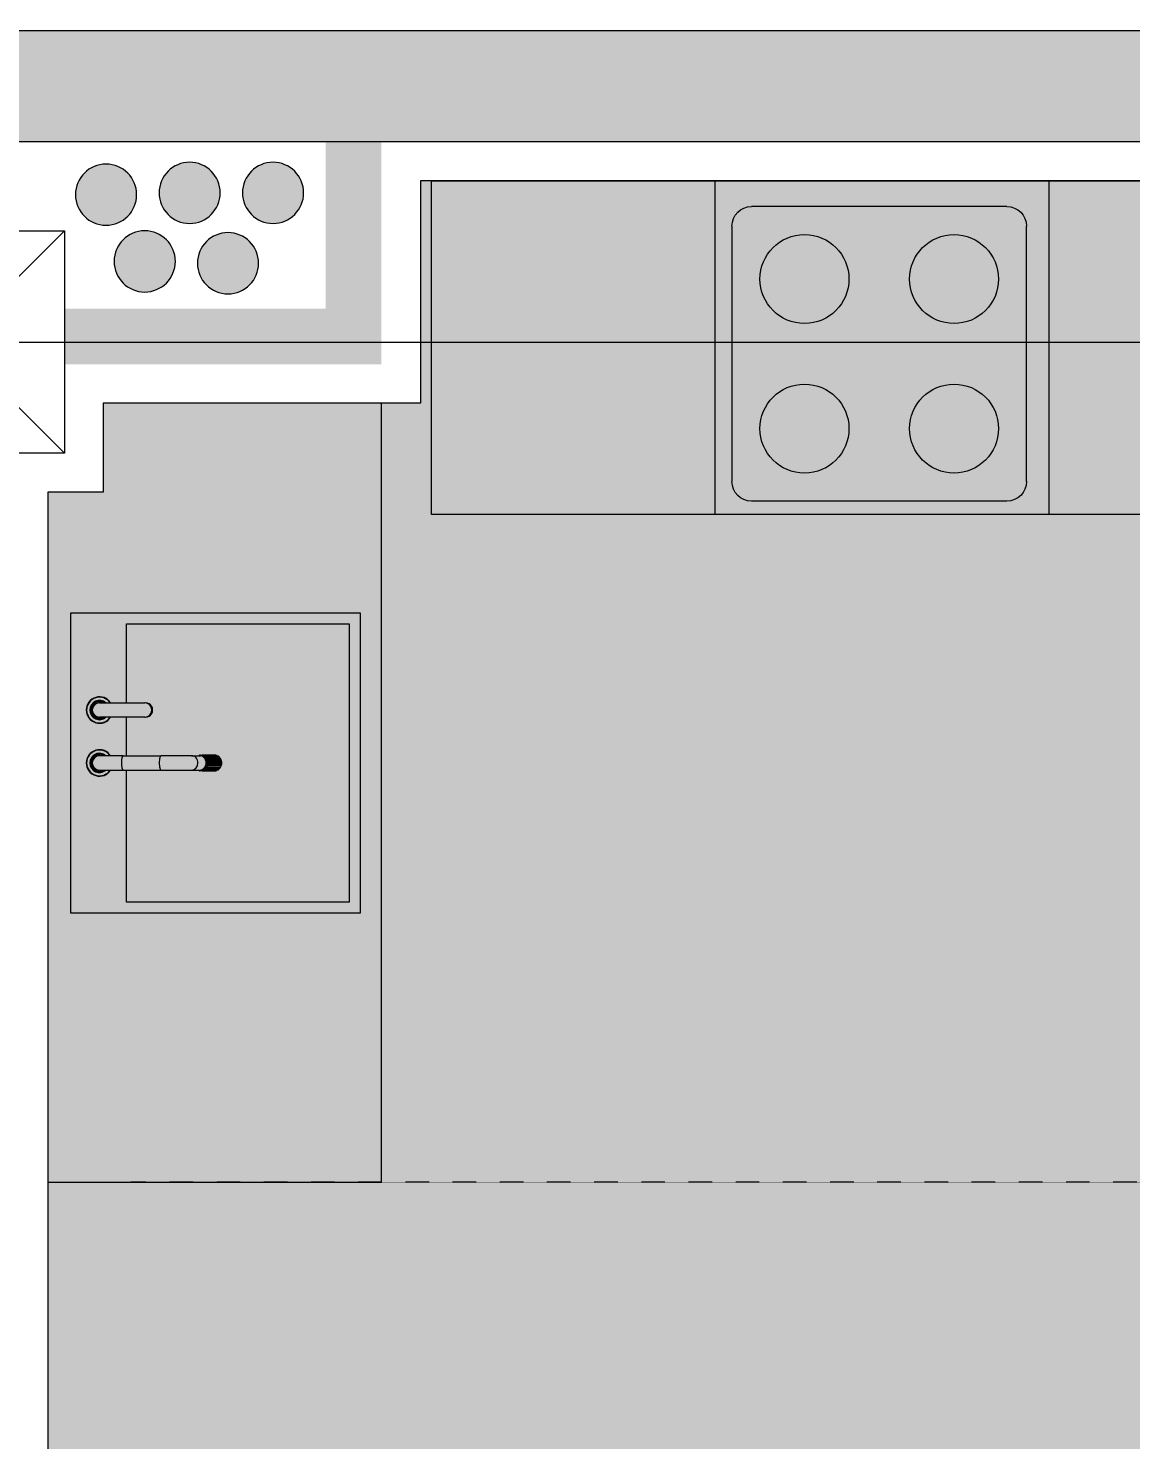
# Model space of a CAD drawing. Header units: millimetres. Extents: x 475206255 to 476720147, y 4620882299 to 4621447368.
# Drawn here: x 475261059 to 475263042, y 4621149833 to 4621152370 of the extents above; entities that cross this region are included whole.
import ezdxf

# ---------------------------------------------------------------- set-up
doc = ezdxf.new("R2010")
doc.units = ezdxf.units.MM
doc.header["$MEASUREMENT"] = 0
doc.linetypes.add('ACAD_ISO02W100', pattern=[7.5, 6, -1.5])
doc.linetypes.add('dash fine 0_25', pattern=[0.5952, 0.2976, -0.2976])
for name, color, linetype, lineweight in [('2D Drafting - General_Pen_No__1_Pen_No__7', 7, 'Continuous', 0), ('2D Drafting - General_Pen_No__250_Pen_No__7_Pen_No__7', 7, 'Continuous', 0), ('G-Anno-Nplt_Pen_No__151', 151, 'Continuous', 0), ('G-Anno-Nplt_Pen_No__4', 7, 'Continuous', 0), ('New_--------AVEJI_MODZRAVI_Pen_No__7', 7, 'Continuous', 0), ('New_--------AVEJI_UDZRAVI_Pen_No__7', 7, 'Continuous', 0), ('shaxtebi da milebi_Pen_No__1_Pen_No__1_Pen_No__1', 1, 'Continuous', 0), ('shaxtebi da milebi_Pen_No__5_Pen_No__5_Pen_No__5', 5, 'Continuous', 0), ('zoma_Pen_No__142', 142, 'Continuous', 0), ('zoma_Pen_No__5_Pen_No__5', 5, 'Continuous', 0)]:
    doc.layers.add(name, color=color, linetype=linetype, lineweight=lineweight)
doc.layers.add('New_--aveji_Pen_No__251', color=7, linetype='Continuous', lineweight=0, true_color=0x656565)
doc.layers.add('shaxtebi da milebi_Pen_No__5_Pen_No__5_Pen_No__252', color=7, linetype='Continuous', lineweight=0, true_color=0x666666)
doc.layers.add('zoma', color=7, linetype='Continuous')
doc.styles.add('GENERATED_STYLE_2', font='arial.ttf')
doc.dimstyles.new('GENERATED_STYLE__3', dxfattribs={"dimtxt": 200, "dimasz": 64.421331, "dimexe": 0.18, "dimexo": 3, "dimgap": 0, "dimtad": 1, "dimtih": 1, "dimtoh": 1, "dimlfac": 0.001, "dimzin": 0, "dimdsep": 46, "dimtxsty": 'GENERATED_STYLE_2', "dimblk": 'ARROWHEAD_2', "dimblk1": 'ARROWHEAD_2', "dimblk2": 'ARROWHEAD_2', "dimcen": 0.09, "dimclrd": 142, "dimclre": 142, "dimclrt": 142, "dimadec": 0, "dimazin": 0, "dimtfac": 1, "dimtdec": 4, "dimtmove": 0, "dimatfit": 3, "dimfxl": 1, "dimtolj": 1, "dimtzin": 0, "dimarcsym": 0})
doc.dimstyles.new('GENERATED_STYLE__9', dxfattribs={"dimtxt": 200, "dimasz": 64.421331, "dimexe": 0.18, "dimexo": 3, "dimgap": 0, "dimtad": 1, "dimlfac": 0.001, "dimzin": 0, "dimdsep": 46, "dimtxsty": 'GENERATED_STYLE_2', "dimblk": 'ARROWHEAD_2', "dimblk1": 'ARROWHEAD_2', "dimblk2": 'ARROWHEAD_2', "dimcen": 0.09, "dimclrd": 142, "dimclre": 142, "dimclrt": 142, "dimadec": 0, "dimazin": 0, "dimtfac": 1, "dimtdec": 4, "dimtmove": 0, "dimatfit": 3, "dimfxl": 1, "dimtolj": 1, "dimtzin": 0, "dimarcsym": 0})

# ---------------------------------------------------------------- blocks, each defined once
blk = doc.blocks.new('*D165', base_point=(475826095.8, 4621095193.2))
at = {"layer": 'zoma_Pen_No__142', "color": 142, "linetype": 'Continuous', "lineweight": 0, "transparency": 16777216}
for p, q in [((475299133.3, 4621159406.2), (475299133.3, 4621159447.6)), ((475299175.7, 4621159381.7), (475299091, 4621159430.6)), ((475299196.9, 4621159406.2), (475299069.8, 4621159406.2)), ((475299133.3, 4621144206.2), (475299133.3, 4621159406.2)), ((475299091, 4621144230.6), (475299175.7, 4621144181.7)), ((475299196.9, 4621144206.2), (475299069.8, 4621144206.2)), ((475299133.3, 4621144164.7), (475299133.3, 4621144206.2))]:
    blk.add_line(p, q, dxfattribs=at)
at = {"layer": 'zoma_Pen_No__142', "color": 142, "lineweight": 0, "transparency": 16777216, "insert": (475299093.3, 4621151463), "char_height": 200, "attachment_point": 7, "rotation": 90, "style": 'GENERATED_STYLE_2'}
blk.add_mtext('\\A1;{\\pql;\\fArial|b0|i0|c204|p0;\\W1.000000;15.20}', dxfattribs=at)
blk = doc.blocks.new('ARROWHEAD_2')
at = {"color": 0, "linetype": 'Continuous', "lineweight": 0}
for p, q in [((-0.378, -0.655), (0.378, 0.655)), ((0, 0), (-1, 0))]:
    blk.add_line(p, q, dxfattribs=at)
blk = doc.blocks.new('*D169', base_point=(475826095.8, 4621095193.2))
at = {"layer": 'zoma_Pen_No__142', "color": 142, "linetype": 'Continuous', "lineweight": 0, "transparency": 16777216}
for p, q in [((475298301.8, 4621151630.6), (475298386.6, 4621151581.7)), ((475298407.8, 4621151606.2), (475298280.6, 4621151606.2)), ((475298344.2, 4621149006.2), (475298344.2, 4621151606.2)), ((475298301.8, 4621149030.6), (475298386.6, 4621148981.7)), ((475298407.8, 4621149006.2), (475298280.6, 4621149006.2))]:
    blk.add_line(p, q, dxfattribs=at)
at = {"layer": 'zoma_Pen_No__142', "color": 142, "lineweight": 0, "transparency": 16777216, "char_height": 200, "attachment_point": 7, "rotation": 90, "style": 'GENERATED_STYLE_2'}
for s, insert in [('\\A1;{\\pql;\\fArial|b0|i0|c204|p0;\\W1.000000;0.40}', (475298304.2, 4621151047.8)), ('\\A1;{\\pql;\\fArial|b0|i0|c204|p0;\\W1.000000;2.60}', (475298304.2, 4621150039.2))]:
    blk.add_mtext(s, dxfattribs=dict(at, insert=insert))
blk = doc.blocks.new('*D170', base_point=(475826095.8, 4621095193.2))
at = {"layer": 'zoma_Pen_No__142', "color": 142, "linetype": 'Continuous', "lineweight": 0, "transparency": 16777216}
for p, q in [((475298301.8, 4621152030.6), (475298386.6, 4621151981.7)), ((475298407.8, 4621152006.2), (475298280.6, 4621152006.2)), ((475298344.2, 4621151606.2), (475298344.2, 4621152006.2)), ((475298301.8, 4621151630.6), (475298386.6, 4621151581.7)), ((475298407.8, 4621151606.2), (475298280.6, 4621151606.2))]:
    blk.add_line(p, q, dxfattribs=at)
blk = doc.blocks.new('*D171', base_point=(475826095.8, 4621095193.2))
at = {"layer": 'zoma_Pen_No__142', "color": 142, "linetype": 'Continuous', "lineweight": 0, "transparency": 16777216}
for p, q in [((475298301.8, 4621152630.6), (475298386.6, 4621152581.7)), ((475298407.8, 4621152606.2), (475298280.6, 4621152606.2)), ((475298344.2, 4621152006.2), (475298344.2, 4621152606.2)), ((475298301.8, 4621152030.6), (475298386.6, 4621151981.7)), ((475298407.8, 4621152006.2), (475298280.6, 4621152006.2))]:
    blk.add_line(p, q, dxfattribs=at)
at = {"layer": 'zoma_Pen_No__142', "color": 142, "lineweight": 0, "transparency": 16777216, "insert": (475298304.2, 4621152039.2), "char_height": 200, "attachment_point": 7, "rotation": 90, "style": 'GENERATED_STYLE_2'}
blk.add_mtext('\\A1;{\\pql;\\fArial|b0|i0|c204|p0;\\W1.000000;0.60}', dxfattribs=at)
blk = doc.blocks.new('*D1341', base_point=(475826095.8, 4621095193.2))
at = {"layer": 'zoma_Pen_No__142', "color": 142, "linetype": 'Continuous', "lineweight": 0, "transparency": 16777216}
for p, q in [((475260719.4, 4621160358.8), (475260719.4, 4621160486)), ((475261119.4, 4621160358.8), (475261119.4, 4621160486)), ((475260743.9, 4621160464.8), (475260695, 4621160380)), ((475261143.9, 4621160464.8), (475261095, 4621160380)), ((475260719.4, 4621160422.4), (475261119.4, 4621160422.4))]:
    blk.add_line(p, q, dxfattribs=at)
blk = doc.blocks.new('*D1342', base_point=(475826095.8, 4621095193.2))
at = {"layer": 'zoma_Pen_No__142', "color": 142, "linetype": 'Continuous', "lineweight": 0, "transparency": 16777216}
for p, q in [((475261119.4, 4621160358.8), (475261119.4, 4621160486)), ((475267619.4, 4621160358.8), (475267619.4, 4621160486)), ((475261143.9, 4621160464.8), (475261095, 4621160380)), ((475267643.9, 4621160464.8), (475267595, 4621160380)), ((475261119.4, 4621160422.4), (475267619.4, 4621160422.4))]:
    blk.add_line(p, q, dxfattribs=at)
at = {"layer": 'zoma_Pen_No__142', "color": 142, "lineweight": 0, "transparency": 16777216, "char_height": 200, "attachment_point": 7, "style": 'GENERATED_STYLE_2'}
for s, insert in [('\\A1;{\\pql;\\fArial|b0|i0|c204|p0;\\W1.000000;6.50}', (475264102.5, 4621160462.4)), ('\\A1;{\\pql;\\fArial|b0|i0|c204|p0;\\W1.000000;0.40}', (475267061.1, 4621160462.4))]:
    blk.add_mtext(s, dxfattribs=dict(at, insert=insert))
blk = doc.blocks.new('*D1400', base_point=(475826095.8, 4621095193.2))
at = {"layer": 'zoma_Pen_No__142', "color": 142, "linetype": 'Continuous', "lineweight": 0, "transparency": 16777216}
for p, q in [((475260719.4, 4621209735.5), (475260719.4, 4621209862.6)), ((475261119.4, 4621209735.5), (475261119.4, 4621209862.6)), ((475260743.9, 4621209841.4), (475260695, 4621209756.6)), ((475261143.9, 4621209841.4), (475261095, 4621209756.6)), ((475260719.4, 4621209799), (475261119.4, 4621209799))]:
    blk.add_line(p, q, dxfattribs=at)
blk = doc.blocks.new('*D1401', base_point=(475826095.8, 4621095193.2))
at = {"layer": 'zoma_Pen_No__142', "color": 142, "linetype": 'Continuous', "lineweight": 0, "transparency": 16777216}
for p, q in [((475261119.4, 4621209735.5), (475261119.4, 4621209862.6)), ((475267619.4, 4621209735.5), (475267619.4, 4621209862.6)), ((475261143.9, 4621209841.4), (475261095, 4621209756.6)), ((475267643.9, 4621209841.4), (475267595, 4621209756.6)), ((475261119.4, 4621209799), (475267619.4, 4621209799))]:
    blk.add_line(p, q, dxfattribs=at)
at = {"layer": 'zoma_Pen_No__142', "color": 142, "lineweight": 0, "transparency": 16777216, "char_height": 200, "attachment_point": 7, "style": 'GENERATED_STYLE_2'}
for s, insert in [('\\A1;{\\pql;\\fArial|b0|i0|c204|p0;\\W1.000000;6.50}', (475264102.5, 4621209839)), ('\\A1;{\\pql;\\fArial|b0|i0|c204|p0;\\W1.000000;0.40}', (475267061.1, 4621209839))]:
    blk.add_mtext(s, dxfattribs=dict(at, insert=insert))
blk = doc.blocks.new('*D1424', base_point=(475826095.8, 4621095193.2))
at = {"layer": 'zoma_Pen_No__142', "color": 142, "linetype": 'Continuous', "lineweight": 0, "transparency": 16777216}
for p, q in [((475260719.4, 4621191190.5), (475260719.4, 4621191317.7)), ((475261119.4, 4621191190.5), (475261119.4, 4621191317.7)), ((475260743.9, 4621191296.5), (475260695, 4621191211.7)), ((475261143.9, 4621191296.5), (475261095, 4621191211.7)), ((475260719.4, 4621191254.1), (475261119.4, 4621191254.1))]:
    blk.add_line(p, q, dxfattribs=at)
blk = doc.blocks.new('*D1425', base_point=(475826095.8, 4621095193.2))
at = {"layer": 'zoma_Pen_No__142', "color": 142, "linetype": 'Continuous', "lineweight": 0, "transparency": 16777216}
for p, q in [((475261119.4, 4621191190.5), (475261119.4, 4621191317.7)), ((475267619.4, 4621191190.5), (475267619.4, 4621191317.7)), ((475261143.9, 4621191296.5), (475261095, 4621191211.7)), ((475267643.9, 4621191296.5), (475267595, 4621191211.7)), ((475261119.4, 4621191254.1), (475267619.4, 4621191254.1))]:
    blk.add_line(p, q, dxfattribs=at)
at = {"layer": 'zoma_Pen_No__142', "color": 142, "lineweight": 0, "transparency": 16777216, "char_height": 200, "attachment_point": 7, "style": 'GENERATED_STYLE_2'}
for s, insert in [('\\A1;{\\pql;\\fArial|b0|i0|c204|p0;\\W1.000000;6.50}', (475264102.5, 4621191294.1)), ('\\A1;{\\pql;\\fArial|b0|i0|c204|p0;\\W1.000000;0.40}', (475267061.1, 4621191294.1))]:
    blk.add_mtext(s, dxfattribs=dict(at, insert=insert))
blk = doc.blocks.new('*D1458', base_point=(475826095.8, 4621095193.2))
at = {"layer": 'zoma_Pen_No__142', "color": 142, "linetype": 'Continuous', "lineweight": 0, "transparency": 16777216}
for p, q in [((475260719.4, 4621258925.2), (475260719.4, 4621259052.4)), ((475261119.4, 4621258925.2), (475261119.4, 4621259052.4)), ((475260743.9, 4621259031.2), (475260695, 4621258946.4)), ((475261143.9, 4621259031.2), (475261095, 4621258946.4)), ((475260719.4, 4621258988.8), (475261119.4, 4621258988.8))]:
    blk.add_line(p, q, dxfattribs=at)
blk = doc.blocks.new('*D1459', base_point=(475826095.8, 4621095193.2))
at = {"layer": 'zoma_Pen_No__142', "color": 142, "linetype": 'Continuous', "lineweight": 0, "transparency": 16777216}
for p, q in [((475261119.4, 4621258925.2), (475261119.4, 4621259052.4)), ((475267619.4, 4621258925.2), (475267619.4, 4621259052.4)), ((475261143.9, 4621259031.2), (475261095, 4621258946.4)), ((475267643.9, 4621259031.2), (475267595, 4621258946.4)), ((475261119.4, 4621258988.8), (475267619.4, 4621258988.8))]:
    blk.add_line(p, q, dxfattribs=at)
at = {"layer": 'zoma_Pen_No__142', "color": 142, "lineweight": 0, "transparency": 16777216, "char_height": 200, "attachment_point": 7, "style": 'GENERATED_STYLE_2'}
for s, insert in [('\\A1;{\\pql;\\fArial|b0|i0|c204|p0;\\W1.000000;6.50}', (475264102.5, 4621259028.8)), ('\\A1;{\\pql;\\fArial|b0|i0|c204|p0;\\W1.000000;0.40}', (475267061.1, 4621259028.8))]:
    blk.add_mtext(s, dxfattribs=dict(at, insert=insert))
blk = doc.blocks.new('*D1482', base_point=(475826095.8, 4621095193.2))
at = {"layer": 'zoma_Pen_No__142', "color": 142, "linetype": 'Continuous', "lineweight": 0, "transparency": 16777216}
for p, q in [((475260719.4, 4621240380.3), (475260719.4, 4621240507.4)), ((475261119.4, 4621240380.3), (475261119.4, 4621240507.4)), ((475260743.9, 4621240486.2), (475260695, 4621240401.5)), ((475261143.9, 4621240486.2), (475261095, 4621240401.5)), ((475260719.4, 4621240443.8), (475261119.4, 4621240443.8))]:
    blk.add_line(p, q, dxfattribs=at)
blk = doc.blocks.new('*D1483', base_point=(475826095.8, 4621095193.2))
at = {"layer": 'zoma_Pen_No__142', "color": 142, "linetype": 'Continuous', "lineweight": 0, "transparency": 16777216}
for p, q in [((475261119.4, 4621240380.3), (475261119.4, 4621240507.4)), ((475267619.4, 4621240380.3), (475267619.4, 4621240507.4)), ((475261143.9, 4621240486.2), (475261095, 4621240401.5)), ((475267643.9, 4621240486.2), (475267595, 4621240401.5)), ((475261119.4, 4621240443.8), (475267619.4, 4621240443.8))]:
    blk.add_line(p, q, dxfattribs=at)
at = {"layer": 'zoma_Pen_No__142', "color": 142, "lineweight": 0, "transparency": 16777216, "char_height": 200, "attachment_point": 7, "style": 'GENERATED_STYLE_2'}
for s, insert in [('\\A1;{\\pql;\\fArial|b0|i0|c204|p0;\\W1.000000;6.50}', (475264102.5, 4621240483.8)), ('\\A1;{\\pql;\\fArial|b0|i0|c204|p0;\\W1.000000;0.40}', (475267061.1, 4621240483.8))]:
    blk.add_mtext(s, dxfattribs=dict(at, insert=insert))

msp = doc.modelspace()

# ---------------------------------------------------------------- hatches: boundary and pattern name
at = {"layer": '2D Drafting - General_Pen_No__250_Pen_No__7_Pen_No__7', "linetype": 'Continuous', "lineweight": 0}
for points in [[(475260924.343, 4621152166.092), (475260924.343, 4621152366.092), (475265824.343, 4621152366.092), (475265824.343, 4621152166.092)], [(475261594.343, 4621152166.092), (475261694.531, 4621152166.092), (475261694.531, 4621151766.092), (475261124.343, 4621151766.092), (475261124.343, 4621151866.092), (475261594.343, 4621151866.092)]]:
    msp.add_hatch(color=7, dxfattribs=at).paths.add_polyline_path(points)
at = {"layer": 'G-Anno-Nplt_Pen_No__151', "linetype": 'Continuous', "lineweight": 0, "true_color": 0x1f2f3f}
msp.add_hatch(color=169, dxfattribs=at).paths.add_polyline_path([(475261094.343, 4621151536.167), (475261094.343, 4621145276.174), (475264794.761, 4621145276.174), (475264794.761, 4621144476.174), (475267554.343, 4621144476.174), (475267554.343, 4621144661.541), (475268094.343, 4621144661.541), (475268094.343, 4621144476.174), (475270254.768, 4621144476.174), (475270254.768, 4621149956.315), (475270324.768, 4621149956.315), (475270324.768, 4621151206.167), (475269734.58, 4621151206.167), (475269734.58, 4621151606.167), (475267624.343, 4621151606.167), (475267554.343, 4621151606.167), (475267554.343, 4621152096.092), (475261764.531, 4621152096.092), (475261764.531, 4621151696.092), (475261194.343, 4621151696.092), (475261194.343, 4621151536.167)])
at = {"layer": 'shaxtebi da milebi_Pen_No__1_Pen_No__1_Pen_No__1', "linetype": 'Continuous', "lineweight": 0}
msp.add_hatch(color=1, dxfattribs=at).paths.add_polyline_path([(475261254.343, 4621152071.092, -1), (475261144.343, 4621152071.092, -1)])
at = {"layer": 'shaxtebi da milebi_Pen_No__5_Pen_No__5_Pen_No__252', "linetype": 'Continuous', "lineweight": 0, "true_color": 0x666666}
msp.add_hatch(color=251, dxfattribs=at).paths.add_polyline_path([(475261473.634, 4621151947.835, 1), (475261363.634, 4621151947.835, 1)])
at = {"layer": 'shaxtebi da milebi_Pen_No__5_Pen_No__5_Pen_No__5', "linetype": 'Continuous', "lineweight": 0}
for points in [[(475261349.598, 4621152129.349, 1), (475261349.598, 4621152019.349, 1)], [(475261499.598, 4621152129.349, 1), (475261499.598, 4621152019.349, 1)], [(475261268.889, 4621152006.092, 1), (475261268.889, 4621151896.092, 1)]]:
    msp.add_hatch(color=5, dxfattribs=at).paths.add_polyline_path(points)

# ---------------------------------------------------------------- linework, layer by layer
at = {"layer": '2D Drafting - General_Pen_No__1_Pen_No__7', "color": 7, "linetype": 'Continuous', "lineweight": 0}
for p, q in [((475260724.343, 4621151606.167), (475261124.343, 4621152006.167)), ((475261124.343, 4621151606.167), (475260724.343, 4621152006.167))]:
    msp.add_line(p, q, dxfattribs=at)
at = {"layer": '2D Drafting - General_Pen_No__1_Pen_No__7', "color": 7, "linetype": 'Continuous', "lineweight": 0, "flags": 128}
msp.add_lwpolyline([(475261124.343, 4621151606.167), (475260724.343, 4621151606.167), (475260724.343, 4621152006.167), (475261124.343, 4621152006.167)], close=True, dxfattribs=at)
at = {"layer": '2D Drafting - General_Pen_No__250_Pen_No__7_Pen_No__7', "color": 7, "linetype": 'Continuous', "lineweight": 0, "flags": 128}
msp.add_lwpolyline([(475260924.343, 4621152166.092), (475260924.343, 4621152366.092), (475265824.343, 4621152366.092), (475265824.343, 4621152166.092)], close=True, dxfattribs=at)
at = {"layer": 'G-Anno-Nplt_Pen_No__4', "color": 7, "linetype": 'Continuous', "lineweight": 0, "flags": 128}
msp.add_lwpolyline([(475261094.343, 4621151536.167), (475261094.343, 4621145276.174), (475264794.761, 4621145276.174), (475264794.761, 4621144476.174), (475267554.343, 4621144476.174), (475267554.343, 4621144661.541), (475268094.343, 4621144661.541), (475268094.343, 4621144476.174), (475270254.768, 4621144476.174), (475270254.768, 4621149956.315), (475270324.768, 4621149956.315), (475270324.768, 4621151206.167), (475269734.58, 4621151206.167), (475269734.58, 4621151606.167), (475267624.343, 4621151606.167), (475267554.343, 4621151606.167), (475267554.343, 4621152096.092), (475261764.531, 4621152096.092), (475261764.531, 4621151696.092), (475261194.343, 4621151696.092), (475261194.343, 4621151536.167)], close=True, dxfattribs=at)
at = {"layer": 'New_--------AVEJI_MODZRAVI_Pen_No__7', "color": 7, "linetype": 'dash fine 0_25', "lineweight": 0}
msp.add_lwpolyline([(475264214.988, 4621151496.092), (475264214.988, 4621150296.092), (475261244.044, 4621150296.092)], dxfattribs=at)
at = {"layer": 'New_--------AVEJI_UDZRAVI_Pen_No__7', "color": 7, "linetype": 'Continuous', "lineweight": 0}
for p, q in [((475262819.325, 4621152049.801), (475262360.057, 4621152049.801)), ((475262324.849, 4621152014.627), (475262324.849, 4621151555.359)), ((475262854.5, 4621151555.359), (475262854.5, 4621152014.627)), ((475262819.325, 4621151520.184), (475262360.057, 4621151520.185))]:
    msp.add_line(p, q, dxfattribs=at)
for points in [[(475261784.531, 4621151496.092), (475261784.531, 4621152096.092), (475264214.988, 4621152096.092), (475264214.988, 4621151496.092)], [(475262894.341, 4621152096.092), (475262894.341, 4621151496.092), (475262294.341, 4621151496.092), (475262294.341, 4621152096.092)]]:
    msp.add_lwpolyline(points, close=True, dxfattribs=at)
msp.add_lwpolyline([(475261094.343, 4621151496.092), (475261094.343, 4621150296.092), (475261694.343, 4621150296.092), (475261694.343, 4621151696.092)], dxfattribs=at)
for centre in [(475262455.231, 4621151919.453), (475262724.117, 4621151919.453), (475262455.231, 4621151650.533), (475262724.117, 4621151650.533)]:
    msp.add_circle(centre, 80, dxfattribs=at)
for points in [[(475262324.849, 4621152014.627), (475262324.849, 4621152034.057), (475262340.627, 4621152049.801), (475262360.023, 4621152049.801)], [(475262819.325, 4621152049.801), (475262838.756, 4621152049.801), (475262854.5, 4621152034.057), (475262854.5, 4621152014.627)], [(475262360.057, 4621151520.185), (475262340.627, 4621151520.185), (475262324.848, 4621151535.929), (475262324.848, 4621151555.359)], [(475262854.5, 4621151555.359), (475262854.5, 4621151535.928), (475262838.756, 4621151520.184), (475262819.325, 4621151520.184)]]:
    msp.add_open_spline(points, degree=3, dxfattribs=at)
at = {"layer": 'New_--aveji_Pen_No__251', "color": 251, "linetype": 'Continuous', "lineweight": 0, "true_color": 0x656565}
for p, q in [((475261187.475, 4621151157.458), (475261268.941, 4621151157.458)), ((475261270.365, 4621151157.458), (475261268.941, 4621151157.458)), ((475261268.941, 4621151131.699), (475261187.475, 4621151131.699)), ((475261235.911, 4621151062.387), (475261235.911, 4621151131.699)), ((475261268.941, 4621151131.699), (475261270.365, 4621151131.699)), ((475261229.946, 4621151062.387), (475261187.475, 4621151062.387)), ((475261229.946, 4621151062.387), (475261297.988, 4621151062.387)), ((475261353.108, 4621151062.387), (475261297.988, 4621151062.387)), ((475261353.108, 4621151062.387), (475261367.828, 4621151062.387)), ((475261368.548, 4621151063.713), (475261392.511, 4621151063.713)), ((475261396.338, 4621151063.712), (475261372.375, 4621151063.712)), ((475261373.531, 4621151063.454), (475261397.494, 4621151063.454)), ((475261401.03, 4621151061.807), (475261377.067, 4621151061.807)), ((475261403.223, 4621151058.5), (475261377.572, 4621151058.5)), ((475261403.223, 4621151040.515), (475261377.572, 4621151040.515)), ((475261378.046, 4621151061.071), (475261402.009, 4621151061.071)), ((475261405.677, 4621151054.374), (475261380.025, 4621151054.374)), ((475261405.677, 4621151044.641), (475261380.025, 4621151044.641)), ((475261380.75, 4621151040.982), (475261404.713, 4621151040.982)), ((475261404.715, 4621151058.03), (475261380.752, 4621151058.03)), ((475261406.538, 4621151049.507), (475261380.887, 4621151049.507)), ((475261405.368, 4621151042.085), (475261381.4, 4621151042.085)), ((475261405.368, 4621151042.083), (475261381.405, 4621151042.083)), ((475261381.407, 4621151056.929), (475261405.37, 4621151056.929)), ((475261382.87, 4621151046.057), (475261406.833, 4621151046.057)), ((475261406.834, 4621151052.955), (475261382.871, 4621151052.955)), ((475261407.063, 4621151047.355), (475261383.1, 4621151047.355)), ((475261383.101, 4621151051.656), (475261407.064, 4621151051.656)), ((475261187.475, 4621151036.628), (475261229.946, 4621151036.628)), ((475261229.946, 4621151036.628), (475261297.988, 4621151036.628)), ((475261297.988, 4621151036.628), (475261353.108, 4621151036.628)), ((475261353.108, 4621151036.628), (475261367.828, 4621151036.628)), ((475261372.363, 4621151035.307), (475261368.542, 4621151035.307)), ((475261372.371, 4621151035.303), (475261368.545, 4621151035.303)), ((475261372.372, 4621151035.302), (475261396.335, 4621151035.302)), ((475261397.492, 4621151035.564), (475261373.524, 4621151035.564)), ((475261397.491, 4621151035.561), (475261373.528, 4621151035.561)), ((475261377.064, 4621151037.206), (475261401.027, 4621151037.206)), ((475261402.007, 4621151037.944), (475261378.039, 4621151037.944)), ((475261402.007, 4621151037.941), (475261378.044, 4621151037.941))]:
    msp.add_line(p, q, dxfattribs=at)
at = {"layer": 'New_--aveji_Pen_No__251', "color": 251, "linetype": 'ACAD_ISO02W100', "lineweight": 0, "true_color": 0x656565}
msp.add_lwpolyline([(475262294.342, 4621151496.092), (475262294.341, 4621152096.092)], dxfattribs=at)
at = {"layer": 'New_--aveji_Pen_No__251', "color": 251, "linetype": 'Continuous', "lineweight": 0, "true_color": 0x656565}
msp.add_lwpolyline([(475261136.175, 4621151319.583), (475261656.175, 4621151319.584), (475261656.175, 4621150779.469), (475261136.175, 4621150779.469)], close=True, dxfattribs=at)
msp.add_lwpolyline([(475261235.911, 4621151157.458), (475261235.911, 4621151299.584), (475261636.175, 4621151299.584), (475261636.175, 4621150799.469), (475261235.911, 4621150799.469), (475261235.911, 4621151036.628)], dxfattribs=at)
for centre, radius, start, end in [((475261187.475, 4621151144.578), 23.813, 32.7419, 180.000036), ((475261187.475, 4621151144.578), 23.805, 32.755126, 180.000036), ((475261187.475, 4621151144.578), 23.778, 32.796767, 180.000036), ((475261187.475, 4621151144.578), 23.724, 32.880392, 180.000036), ((475261187.475, 4621151144.578), 23.635, 33.020147, 180.000036), ((475261187.475, 4621151144.578), 23.146, 33.811233, 180.000036), ((475261187.475, 4621151144.578), 23.813, 180.000036, 327.258173), ((475261187.475, 4621151144.578), 23.805, 180.000036, 327.244947), ((475261187.475, 4621151144.578), 23.778, 180.000036, 327.203306), ((475261187.475, 4621151144.578), 23.724, 180.000036, 327.119681), ((475261187.475, 4621151144.578), 23.635, 180.000037, 326.979925), ((475261187.475, 4621151144.578), 23.146, 180.000036, 326.18884), ((475261187.475, 4621151144.578), 17.327, 48.016944, 180.000037), ((475261187.475, 4621151144.578), 17.327, 180.000036, 311.983129), ((475261187.475, 4621151144.578), 16.761, 50.211112, 180.000037), ((475261187.475, 4621151144.578), 16.761, 180.000035, 309.788961), ((475261187.475, 4621151144.578), 16.55, 51.097205, 180.000036), ((475261187.475, 4621151144.578), 16.55, 180.000037, 308.902866), ((475261187.475, 4621151144.578), 16.328, 52.073624, 180.000036), ((475261187.475, 4621151144.578), 16.328, 180.000037, 307.926447), ((475261187.475, 4621151144.578), 15.483, 56.287778, 180.000036), ((475261187.475, 4621151144.578), 15.483, 180.000036, 303.712295), ((475261187.475, 4621151144.578), 13.402, 73.949144, 180.000036), ((475261187.475, 4621151144.578), 13.402, 180.000036, 286.05093), ((475261187.475, 4621151144.578), 12.88, 90.000037, 270.000037), ((475261187.475, 4621151049.507), 23.813, 32.7419, 180.000036), ((475261187.475, 4621151049.507), 23.805, 32.755126, 180.000036), ((475261187.475, 4621151049.507), 23.778, 32.796767, 180.000036), ((475261187.475, 4621151049.507), 23.724, 32.880392, 180.000036), ((475261187.475, 4621151049.507), 23.635, 33.020148, 180.000036), ((475261187.475, 4621151049.507), 23.146, 33.811233, 180.000036), ((475261187.475, 4621151049.507), 17.327, 48.016945, 180.000037), ((475261187.475, 4621151049.507), 16.761, 50.211112, 180.000037), ((475261187.475, 4621151049.507), 16.55, 51.097205, 180.000036), ((475261187.475, 4621151049.507), 16.328, 52.073624, 180.000036), ((475261187.475, 4621151049.507), 23.813, 180.000036, 327.258173), ((475261187.475, 4621151049.507), 23.805, 180.000036, 327.244947), ((475261187.475, 4621151049.507), 23.778, 180.000036, 327.203306), ((475261187.475, 4621151049.507), 23.724, 180.000036, 327.119682), ((475261187.475, 4621151049.507), 23.635, 180.000036, 326.979926), ((475261187.475, 4621151049.507), 23.146, 180.000036, 326.18884), ((475261187.475, 4621151049.507), 17.327, 180.000035, 311.983128), ((475261187.475, 4621151049.507), 16.761, 180.000036, 309.788961), ((475261187.475, 4621151049.507), 16.55, 180.000036, 308.902868), ((475261187.475, 4621151049.507), 16.328, 180.000037, 307.926447), ((475261187.475, 4621151049.507), 15.483, 56.287778, 180.000036), ((475261187.475, 4621151049.507), 15.483, 180.000035, 303.712297), ((475261187.475, 4621151049.507), 13.402, 73.949144, 180.000036), ((475261187.475, 4621151049.507), 13.402, 180.000036, 286.05093), ((475261187.475, 4621151049.507), 12.88, 90.000037, 180.000035), ((475261187.475, 4621151049.507), 12.88, 180.000037, 270.000037)]:
    msp.add_arc(centre, radius, start, end, dxfattribs=at)
for centre, major_axis, ratio, start_param, end_param in [((475261268.941, 4621151144.578), (0, 12.88), 0.98480799, 3.14159259, 6.28318532), ((475261270.365, 4621151144.578), (0, 12.88), 0.98480506, 3.14159251, 6.28318517), ((475261229.946, 4621151049.507), (0, 12.88), 0.23905575, 0.00000006, 1.57079633), ((475261229.946, 4621151049.507), (0, 12.88), 0.23905575, 1.57079633, 3.14159271), ((475261297.988, 4621151049.507), (0, 12.88), 0.23905575, 6.28318507, 7.85398163), ((475261297.988, 4621151049.507), (0, 12.88), 0.23905575, 1.57079633, 3.14159271), ((475261353.108, 4621151049.507), (0, 12.88), 0.88988826, 4.71238898, 6.28318531), ((475261353.108, 4621151049.507), (0, 12.88), 0.88988826, 3.14159267, 4.71238898), ((475261369.87, 4621151049.507), (0, 13.515), 0.88988826, 0.08069143, 0.30793908), ((475261370.46, 4621151049.507), (0, 14.367), 0.88988826, 0.15012236, 0.24232781), ((475261367.828, 4621151049.507), (0, 12.88), 0.88988826, 4.71238898, 6.28318531), ((475261367.828, 4621151049.507), (0, 12.88), 0.88988826, 3.14159259, 4.71238898), ((475261369.653, 4621151049.507), (0, 12.82), 0.88988826, 0.01153518, 0.05090817), ((475261369.653, 4621151049.507), (0, 12.82), 0.88988826, 5.90202136, 6.27159918), ((475261369.87, 4621151049.507), (0, 13.515), 0.88988826, 5.97117764, 6.20216828), ((475261370.46, 4621151049.507), (0, 14.367), 0.88988826, 6.04060858, 6.13281399), ((475261369.653, 4621151049.507), (0, 12.82), 0.88988826, 3.54582678, 3.91540464), ((475261369.653, 4621151049.507), (0, 12.82), 0.88988826, 5.50932229, 5.87890013), ((475261369.87, 4621151049.507), (0, 13.515), 0.88988826, 5.57847855, 5.80946922), ((475261370.46, 4621151049.507), (0, 14.367), 0.88988826, 5.64790952, 5.74011495), ((475261369.653, 4621151049.507), (0, 12.82), 0.88988826, 5.1166232, 5.48620103), ((475261369.653, 4621151049.507), (0, 12.82), 0.88988826, 3.93852589, 4.30810372), ((475261369.87, 4621151049.507), (0, 13.515), 0.88988826, 4.00768224, 4.23867289), ((475261369.87, 4621151049.507), (0, 13.515), 0.88988826, 5.18577946, 5.41677015), ((475261369.653, 4621151049.507), (0, 12.82), 0.88988826, 4.72392409, 5.0935019), ((475261369.653, 4621151049.507), (0, 12.82), 0.88988826, 4.331225, 4.70080283), ((475261370.46, 4621151049.507), (0, 14.367), 0.88988826, 4.0771132, 4.16931861), ((475261370.46, 4621151049.507), (0, 14.367), 0.88988826, 5.25521041, 5.34741586), ((475261369.87, 4621151049.507), (0, 13.515), 0.88988826, 4.40038131, 4.63137199), ((475261369.87, 4621151049.507), (0, 13.515), 0.88988826, 4.79308039, 5.02407106), ((475261370.46, 4621151049.507), (0, 14.367), 0.88988826, 4.46981226, 4.5620177), ((475261370.46, 4621151049.507), (0, 14.367), 0.88988826, 4.86251133, 4.95471677), ((475261394.423, 4621151049.507), (0, 14.367), 0.88988826, 6.04060858, 6.13281406), ((475261394.423, 4621151049.507), (0, 14.367), 0.88988826, 5.64790952, 5.74011495), ((475261397.053, 4621151049.507), (0, 11.65), 0.88988826, 3.76046563, 3.84980682), ((475261397.053, 4621151049.507), (0, 11.65), 0.88988826, 5.57467637, 5.66419212), ((475261394.423, 4621151049.507), (0, 14.367), 0.88988826, 4.07711315, 4.16931861), ((475261394.423, 4621151049.507), (0, 14.367), 0.88988826, 5.25521041, 5.34741586), ((475261397.053, 4621151049.507), (0, 11.65), 0.88988826, 4.10641306, 5.31802189), ((475261394.423, 4621151049.507), (0, 14.367), 0.88988826, 4.46981225, 4.5620177), ((475261394.423, 4621151049.507), (0, 14.367), 0.88988826, 4.86251134, 4.95471679), ((475261369.87, 4621151049.507), (0, 13.515), 0.88988826, 2.83365359, 3.06057562), ((475261370.46, 4621151049.507), (0, 14.367), 0.88988826, 2.8990159, 2.99122137), ((475261369.653, 4621151049.507), (0, 12.82), 0.88988826, 3.09068451, 3.13000646), ((475261369.653, 4621151049.507), (0, 12.82), 0.88988826, 3.15312769, 3.52270557), ((475261369.87, 4621151049.507), (0, 13.515), 0.88988826, 3.22228408, 3.45327474), ((475261370.46, 4621151049.507), (0, 14.367), 0.88988826, 3.29171498, 3.38392044), ((475261369.87, 4621151049.507), (0, 13.515), 0.88988826, 3.61498315, 3.84597379), ((475261370.46, 4621151049.507), (0, 14.367), 0.88988826, 3.68441407, 3.77661956), ((475261394.423, 4621151049.507), (0, 14.367), 0.88988826, 3.29171498, 3.38392044), ((475261394.423, 4621151049.507), (0, 14.367), 0.88988826, 3.68441407, 3.7766195)]:
    msp.add_ellipse(centre, major_axis=major_axis, ratio=ratio, start_param=start_param, end_param=end_param, dxfattribs=at)
for points in [[(475261367.391, 4621151063.451), (475261366.974, 4621151063.086), (475261366.577, 4621151062.731), (475261366.199, 4621151062.387)], [(475261368.9, 4621151062.979), (475261368.779, 4621151063.216), (475261368.661, 4621151063.461), (475261368.548, 4621151063.713)], [(475261369.521, 4621151062.327), (475261369.317, 4621151062.538), (475261369.11, 4621151062.756), (475261368.9, 4621151062.979)], [(475261369.563, 4621151062.239), (475261369.549, 4621151062.268), (475261369.535, 4621151062.297), (475261369.521, 4621151062.327)], [(475261369.785, 4621151062.327), (475261369.72, 4621151062.296), (475261369.655, 4621151062.265), (475261369.59, 4621151062.234)], [(475261370.843, 4621151062.979), (475261370.478, 4621151062.756), (475261370.125, 4621151062.538), (475261369.785, 4621151062.327)], [(475261372.373, 4621151063.708), (475261371.84, 4621151063.458), (475261371.33, 4621151063.214), (475261370.843, 4621151062.979)], [(475261373.562, 4621151062.37), (475261373.544, 4621151062.72), (475261373.534, 4621151063.081), (475261373.531, 4621151063.454)], [(475261373.897, 4621151061.408), (475261373.785, 4621151061.72), (475261373.673, 4621151062.041), (475261373.562, 4621151062.37)], [(475261373.901, 4621151061.256), (475261373.899, 4621151061.307), (475261373.898, 4621151061.357), (475261373.897, 4621151061.408)], [(475261374.141, 4621151061.294), (475261374.06, 4621151061.281), (475261373.98, 4621151061.269), (475261373.901, 4621151061.256)], [(475261375.357, 4621151061.535), (475261374.937, 4621151061.452), (475261374.532, 4621151061.372), (475261374.141, 4621151061.294)], [(475261377.063, 4621151061.804), (475261376.469, 4621151061.711), (475261375.9, 4621151061.622), (475261375.357, 4621151061.535)], [(475261377.572, 4621151058.5), (475261377.59, 4621151058.558), (475261377.608, 4621151058.617), (475261377.626, 4621151058.677)], [(475261377.572, 4621151040.515), (475261377.652, 4621151040.526), (475261377.732, 4621151040.537), (475261377.813, 4621151040.547)], [(475261377.626, 4621151040.338), (475261377.608, 4621151040.397), (475261377.59, 4621151040.456), (475261377.572, 4621151040.515)], [(475261377.626, 4621151058.677), (475261377.634, 4621151059.042), (475261377.646, 4621151059.418), (475261377.661, 4621151059.804)], [(475261377.658, 4621151039.209), (475261377.644, 4621151039.595), (475261377.633, 4621151039.971), (475261377.626, 4621151040.338)], [(475261377.813, 4621151058.467), (475261377.732, 4621151058.478), (475261377.652, 4621151058.489), (475261377.572, 4621151058.5)], [(475261377.661, 4621151059.804), (475261377.778, 4621151060.213), (475261377.906, 4621151060.636), (475261378.046, 4621151061.071)], [(475261379.035, 4621151058.26), (475261378.613, 4621151058.331), (475261378.206, 4621151058.4), (475261377.813, 4621151058.467)], [(475261377.813, 4621151040.547), (475261378.205, 4621151040.614), (475261378.612, 4621151040.682), (475261379.032, 4621151040.752)], [(475261379.032, 4621151040.752), (475261379.58, 4621151040.826), (475261380.152, 4621151040.903), (475261380.75, 4621151040.982)], [(475261380.747, 4621151058.027), (475261380.151, 4621151058.107), (475261379.581, 4621151058.184), (475261379.035, 4621151058.26)], [(475261380.025, 4621151054.374), (475261380.064, 4621151054.432), (475261380.103, 4621151054.491), (475261380.142, 4621151054.55)], [(475261380.025, 4621151044.641), (475261380.097, 4621151044.673), (475261380.17, 4621151044.706), (475261380.243, 4621151044.738)], [(475261380.142, 4621151044.465), (475261380.103, 4621151044.524), (475261380.064, 4621151044.582), (475261380.025, 4621151044.641)], [(475261380.243, 4621151054.276), (475261380.17, 4621151054.309), (475261380.097, 4621151054.341), (475261380.025, 4621151054.374)], [(475261380.142, 4621151054.55), (475261380.279, 4621151054.913), (475261380.423, 4621151055.286), (475261380.574, 4621151055.669)], [(475261381.318, 4621151053.652), (475261380.947, 4621151053.866), (475261380.588, 4621151054.074), (475261380.243, 4621151054.276)], [(475261380.243, 4621151044.738), (475261380.588, 4621151044.94), (475261380.946, 4621151045.146), (475261381.316, 4621151045.359)], [(475261380.573, 4621151043.342), (475261380.422, 4621151043.726), (475261380.278, 4621151044.1), (475261380.142, 4621151044.465)], [(475261381.4, 4621151042.085), (475261381.108, 4621151042.516), (475261380.832, 4621151042.935), (475261380.573, 4621151043.342)], [(475261380.574, 4621151055.669), (475261380.836, 4621151056.076), (475261381.113, 4621151056.496), (475261381.407, 4621151056.929)], [(475261380.887, 4621151049.507), (475261380.944, 4621151049.557), (475261381.002, 4621151049.606), (475261381.061, 4621151049.655)], [(475261381.061, 4621151049.359), (475261381.002, 4621151049.409), (475261380.944, 4621151049.458), (475261380.887, 4621151049.507)], [(475261381.061, 4621151049.655), (475261381.316, 4621151049.961), (475261381.582, 4621151050.275), (475261381.858, 4621151050.597)], [(475261381.858, 4621151048.414), (475261381.582, 4621151048.737), (475261381.316, 4621151049.052), (475261381.061, 4621151049.359)], [(475261381.316, 4621151045.359), (475261381.811, 4621151045.584), (475261382.329, 4621151045.817), (475261382.87, 4621151046.057)], [(475261382.866, 4621151052.954), (475261382.326, 4621151053.193), (475261381.81, 4621151053.426), (475261381.318, 4621151053.652)], [(475261381.858, 4621151050.597), (475261382.252, 4621151050.939), (475261382.666, 4621151051.292), (475261383.101, 4621151051.656)], [(475261383.095, 4621151047.355), (475261382.662, 4621151047.719), (475261382.25, 4621151048.072), (475261381.858, 4621151048.414)], [(475261397.494, 4621151063.454), (475261397.913, 4621151063.077), (475261398.313, 4621151062.712), (475261398.692, 4621151062.357)], [(475261398.692, 4621151062.357), (475261398.843, 4621151062.171), (475261398.99, 4621151061.988), (475261399.133, 4621151061.807)], [(475261402.009, 4621151061.071), (475261402.284, 4621151060.631), (475261402.543, 4621151060.203), (475261402.787, 4621151059.788)], [(475261402.787, 4621151059.788), (475261402.932, 4621151059.387), (475261403.069, 4621151058.996), (475261403.2, 4621151058.616)], [(475261403.2, 4621151040.399), (475261403.068, 4621151040.018), (475261402.93, 4621151039.626), (475261402.784, 4621151039.224)], [(475261403.2, 4621151058.616), (475261403.208, 4621151058.577), (475261403.216, 4621151058.538), (475261403.223, 4621151058.5)], [(475261403.223, 4621151040.515), (475261403.216, 4621151040.477), (475261403.208, 4621151040.438), (475261403.2, 4621151040.399)], [(475261403.223, 4621151058.5), (475261403.256, 4621151058.493), (475261403.289, 4621151058.485), (475261403.322, 4621151058.478)], [(475261403.322, 4621151040.536), (475261403.289, 4621151040.529), (475261403.256, 4621151040.522), (475261403.223, 4621151040.515)], [(475261403.322, 4621151058.478), (475261403.592, 4621151058.408), (475261403.866, 4621151058.336), (475261404.144, 4621151058.262)], [(475261404.142, 4621151040.749), (475261403.865, 4621151040.676), (475261403.591, 4621151040.605), (475261403.322, 4621151040.536)], [(475261404.713, 4621151040.982), (475261404.525, 4621151040.902), (475261404.334, 4621151040.825), (475261404.142, 4621151040.749)], [(475261404.144, 4621151058.262), (475261404.334, 4621151058.187), (475261404.523, 4621151058.11), (475261404.709, 4621151058.03)], [(475261405.37, 4621151056.929), (475261405.489, 4621151056.491), (475261405.597, 4621151056.066), (475261405.695, 4621151055.654)], [(475261405.693, 4621151043.357), (475261405.595, 4621151042.946), (475261405.487, 4621151042.522), (475261405.368, 4621151042.085)], [(475261405.677, 4621151054.374), (475261405.704, 4621151054.353), (475261405.732, 4621151054.331), (475261405.76, 4621151054.31)], [(475261405.677, 4621151044.641), (475261405.682, 4621151044.602), (475261405.688, 4621151044.564), (475261405.694, 4621151044.525)], [(475261405.694, 4621151054.489), (475261405.688, 4621151054.451), (475261405.682, 4621151054.412), (475261405.677, 4621151054.374)], [(475261405.694, 4621151044.525), (475261405.697, 4621151044.146), (475261405.697, 4621151043.757), (475261405.693, 4621151043.357)], [(475261405.695, 4621151055.654), (475261405.698, 4621151055.255), (475261405.698, 4621151054.867), (475261405.694, 4621151054.489)], [(475261405.76, 4621151044.705), (475261405.732, 4621151044.684), (475261405.704, 4621151044.662), (475261405.677, 4621151044.641)], [(475261405.76, 4621151054.31), (475261405.981, 4621151054.099), (475261406.204, 4621151053.883), (475261406.429, 4621151053.661)], [(475261406.428, 4621151045.35), (475261406.203, 4621151045.129), (475261405.98, 4621151044.914), (475261405.76, 4621151044.705)], [(475261406.429, 4621151053.661), (475261406.567, 4621151053.433), (475261406.702, 4621151053.197), (475261406.833, 4621151052.955)], [(475261406.538, 4621151049.507), (475261406.556, 4621151049.475), (475261406.575, 4621151049.443), (475261406.593, 4621151049.41)], [(475261406.593, 4621151049.605), (475261406.575, 4621151049.572), (475261406.556, 4621151049.54), (475261406.538, 4621151049.507)], [(475261406.833, 4621151046.057), (475261406.702, 4621151045.814), (475261406.566, 4621151045.578), (475261406.428, 4621151045.35)], [(475261406.593, 4621151049.41), (475261406.72, 4621151049.091), (475261406.846, 4621151048.763), (475261406.973, 4621151048.426)], [(475261406.973, 4621151050.584), (475261406.846, 4621151050.249), (475261406.72, 4621151049.922), (475261406.593, 4621151049.605)], [(475261406.973, 4621151048.426), (475261407.009, 4621151048.08), (475261407.039, 4621151047.723), (475261407.062, 4621151047.355)], [(475261407.064, 4621151051.656), (475261407.04, 4621151051.288), (475261407.01, 4621151050.931), (475261406.973, 4621151050.584)], [(475261366.196, 4621151036.628), (475261366.574, 4621151036.283), (475261366.972, 4621151035.928), (475261367.389, 4621151035.561)], [(475261368.542, 4621151035.307), (475261368.656, 4621151035.557), (475261368.774, 4621151035.801), (475261368.897, 4621151036.036)], [(475261368.897, 4621151036.036), (475261369.107, 4621151036.259), (475261369.315, 4621151036.477), (475261369.521, 4621151036.688)], [(475261369.521, 4621151036.688), (475261369.535, 4621151036.718), (475261369.549, 4621151036.747), (475261369.563, 4621151036.776)], [(475261369.59, 4621151036.781), (475261369.655, 4621151036.75), (475261369.719, 4621151036.719), (475261369.785, 4621151036.688)], [(475261369.785, 4621151036.688), (475261370.124, 4621151036.477), (475261370.475, 4621151036.259), (475261370.839, 4621151036.036)], [(475261370.839, 4621151036.036), (475261371.327, 4621151035.799), (475261371.838, 4621151035.554), (475261372.372, 4621151035.302)], [(475261373.524, 4621151035.564), (475261373.528, 4621151035.935), (475261373.539, 4621151036.294), (475261373.558, 4621151036.643)], [(475261373.558, 4621151036.643), (475261373.671, 4621151036.973), (475261373.783, 4621151037.294), (475261373.896, 4621151037.607)], [(475261373.896, 4621151037.607), (475261373.898, 4621151037.658), (475261373.899, 4621151037.708), (475261373.901, 4621151037.759)], [(475261373.901, 4621151037.759), (475261373.98, 4621151037.746), (475261374.06, 4621151037.733), (475261374.14, 4621151037.721)], [(475261374.14, 4621151037.721), (475261374.531, 4621151037.642), (475261374.935, 4621151037.561), (475261375.353, 4621151037.478)], [(475261375.353, 4621151037.478), (475261375.898, 4621151037.39), (475261376.468, 4621151037.3), (475261377.064, 4621151037.206)], [(475261378.039, 4621151037.944), (475261377.9, 4621151038.378), (475261377.774, 4621151038.8), (475261377.658, 4621151039.209)], [(475261398.689, 4621151036.656), (475261398.31, 4621151036.303), (475261397.911, 4621151035.939), (475261397.492, 4621151035.564)], [(475261399.13, 4621151037.206), (475261398.986, 4621151037.025), (475261398.839, 4621151036.842), (475261398.689, 4621151036.656)], [(475261402.784, 4621151039.224), (475261402.54, 4621151038.81), (475261402.281, 4621151038.384), (475261402.007, 4621151037.944)]]:
    msp.add_open_spline(points, degree=3, dxfattribs=at)
at = {"layer": 'shaxtebi da milebi_Pen_No__1_Pen_No__1_Pen_No__1', "color": 1, "linetype": 'Continuous', "lineweight": 0, "flags": 128}
msp.add_lwpolyline([(475261254.343, 4621152071.092, 1), (475261144.343, 4621152071.092, 1)], format="xyb", close=True, dxfattribs=at)
at = {"layer": 'shaxtebi da milebi_Pen_No__5_Pen_No__5_Pen_No__252', "color": 251, "linetype": 'Continuous', "lineweight": 0, "true_color": 0x666666, "flags": 128}
msp.add_lwpolyline([(475261473.634, 4621151947.835, 1), (475261363.634, 4621151947.835, 1)], format="xyb", close=True, dxfattribs=at)
at = {"layer": 'shaxtebi da milebi_Pen_No__5_Pen_No__5_Pen_No__5', "color": 5, "linetype": 'Continuous', "lineweight": 0, "flags": 128}
for points in [[(475261349.598, 4621152129.349, 1), (475261349.598, 4621152019.349, 1)], [(475261499.598, 4621152129.349, 1), (475261499.598, 4621152019.349, 1)], [(475261268.889, 4621152006.092, 1), (475261268.889, 4621151896.092, 1)]]:
    msp.add_lwpolyline(points, format="xyb", close=True, dxfattribs=at)
at = {"layer": 'zoma_Pen_No__5_Pen_No__5', "color": 5, "linetype": 'Continuous', "lineweight": 0}
msp.add_line((475228375.834, 4621151806.167), (475299805.598, 4621151806.167), dxfattribs=at)

# ---------------------------------------------------------------- dimensions: what is measured, and where the dimension line sits
at = {"layer": 'zoma', "color": 142, "linetype": 'Continuous', "lineweight": 0}
for base, p1, p2, picture, middle in [((475267619.44, 4621258988.783), (475261119.44, 4621006289.778), (475267619.44, 4621006289.778), '*D1459', (475264361.436, 4621259128.783)), ((475261119.44, 4621258988.783), (475260719.44, 4621006289.778), (475261119.44, 4621006289.778), '*D1458', (475260420.019, 4621259128.783)), ((475267619.44, 4621240443.837), (475261119.44, 4620991489.778), (475267619.44, 4620991489.778), '*D1483', (475264361.436, 4621240583.837)), ((475261119.44, 4621240443.837), (475260719.44, 4620991089.778), (475261119.44, 4620991489.778), '*D1482', (475260420.019, 4621240583.837)), ((475267619.44, 4621209799.032), (475261119.44, 4621006289.778), (475267619.44, 4621006289.778), '*D1401', (475264361.436, 4621209939.032)), ((475261119.44, 4621209799.032), (475260719.44, 4621006289.778), (475261119.44, 4621006289.778), '*D1400', (475260420.019, 4621209939.032)), ((475267619.44, 4621191254.086), (475261119.44, 4620991489.778), (475267619.44, 4620991489.778), '*D1425', (475264361.436, 4621191394.086)), ((475261119.44, 4621191254.086), (475260719.44, 4620991089.778), (475261119.44, 4620991489.778), '*D1424', (475260420.019, 4621191394.086)), ((475267619.44, 4621160422.38), (475261119.44, 4621006289.778), (475267619.44, 4621006289.778), '*D1342', (475264361.436, 4621160562.38)), ((475261119.44, 4621160422.38), (475260719.44, 4621006289.778), (475261119.44, 4621006289.778), '*D1341', (475260420.019, 4621160562.38))]:
    dim = msp.add_linear_dim(base=base, p1=p1, p2=p2, dimstyle='GENERATED_STYLE__3', dxfattribs=at)
    dim.commit()
    dim.dimension.update_dxf_attribs({"geometry": picture, "text_midpoint": middle, "dimtype": 160})
for base, p1, p2, picture, middle in [((475299133.337, 4621159406.167), (475233116.313, 4621144206.167), (475233116.313, 4621159406.167), '*D165', (475298993.337, 4621151797.994)), ((475298344.209, 4621152606.167), (475233116.313, 4621152006.167), (475233116.568, 4621152606.167), '*D171', (475298204.209, 4621152298.163)), ((475298344.209, 4621152006.167), (475233116.313, 4621151606.167), (475233116.313, 4621152006.167), '*D170', (475298204.209, 4621151306.746)), ((475298344.209, 4621151606.167), (475233116.313, 4621149006.167), (475233116.313, 4621151606.167), '*D169', (475298204.209, 4621150298.163))]:
    dim = msp.add_linear_dim(base=base, p1=p1, p2=p2, angle=90, dimstyle='GENERATED_STYLE__9', dxfattribs=at)
    dim.commit()
    dim.dimension.update_dxf_attribs({"geometry": picture, "text_midpoint": middle, "dimtype": 160, "text_rotation": 90})

doc.saveas('drawing.dxf')
